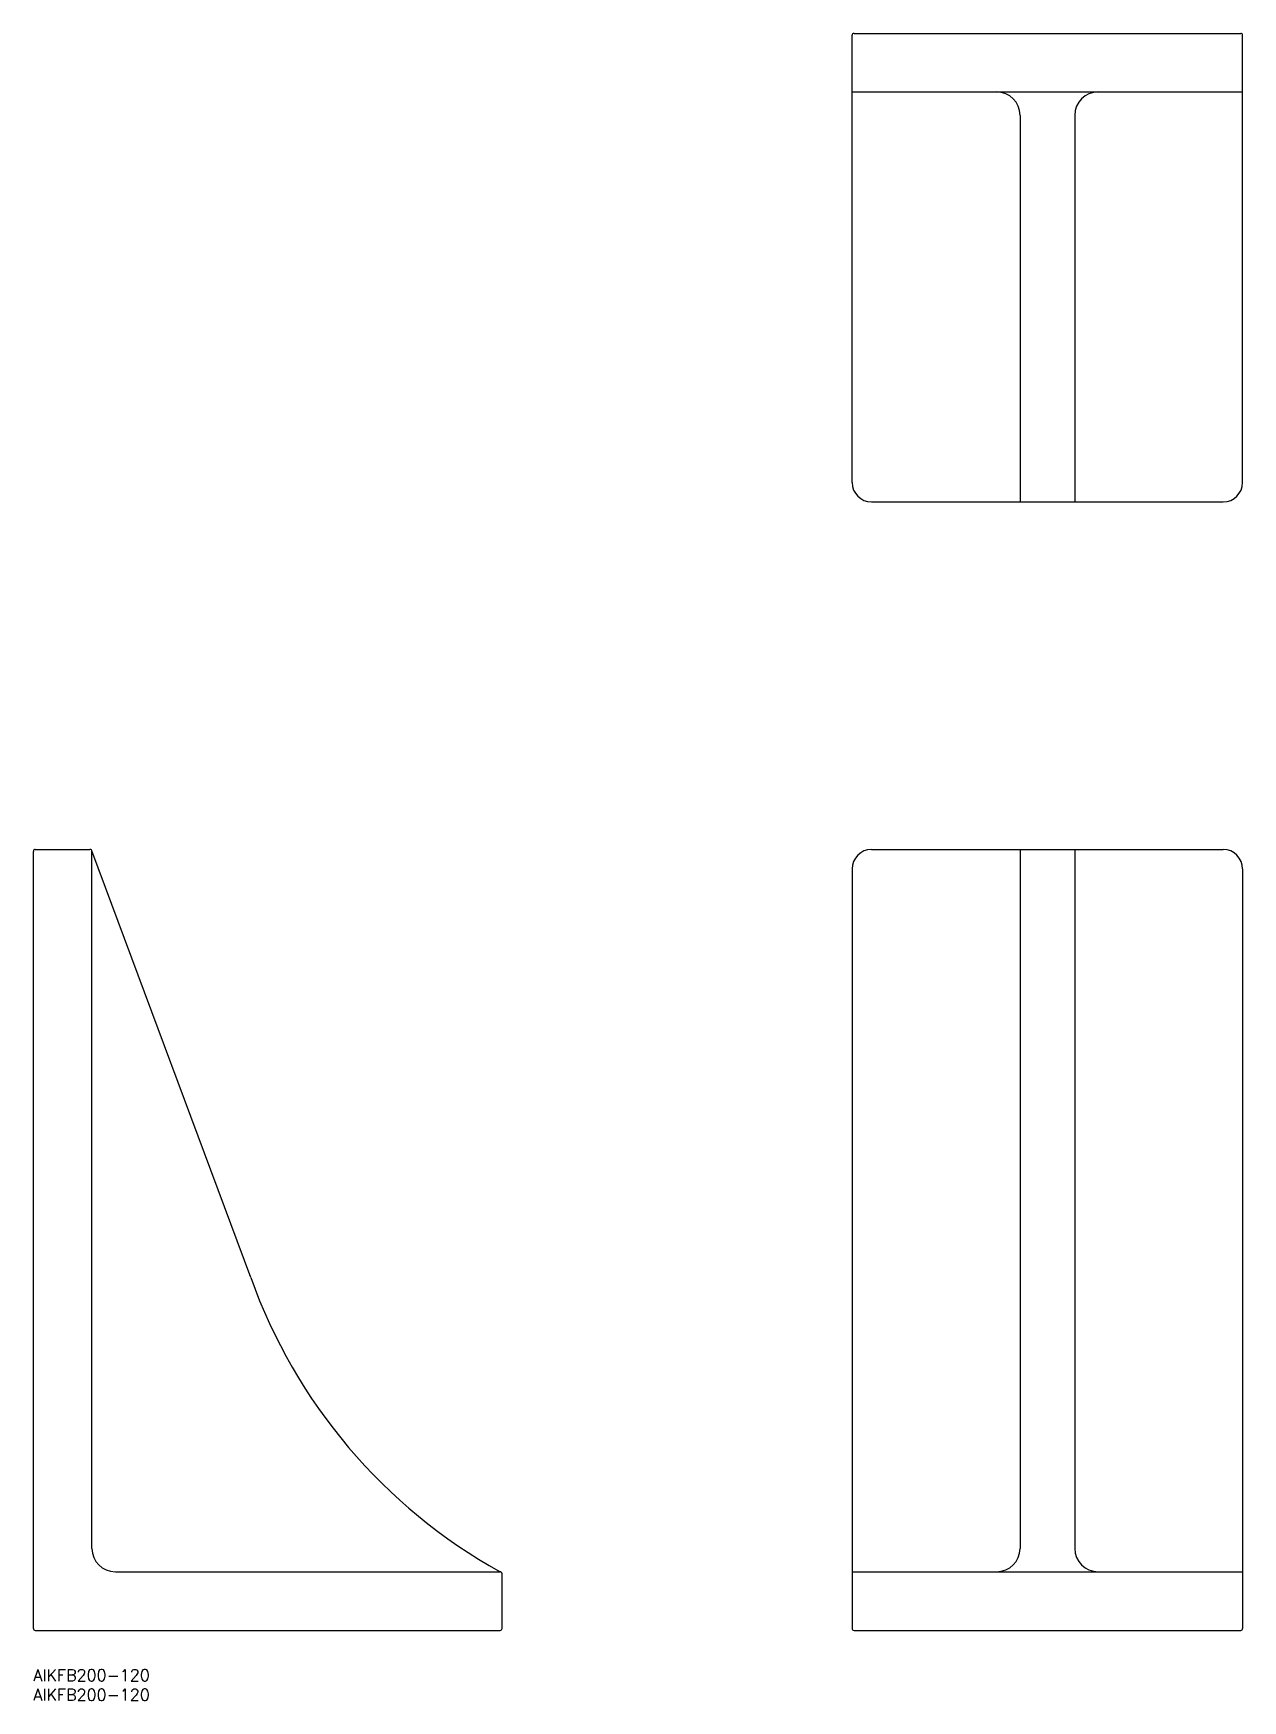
# Model space of a CAD drawing. Extents: x 0 to 310, y -8 to 419.
import ezdxf

# ---------------------------------------------------------------- set-up
doc = ezdxf.new("R2010")
doc.units = 0
doc.header["$LTSCALE"] = 0.5
doc.layers.get('0').update_dxf_attribs({"linetype": 'CONTINUOUS'})
doc.layers.add('MSM_CONTINUOUS', color=7, linetype='CONTINUOUS')
doc.layers.add('MSM_PART_NUMBER', color=7, linetype='CONTINUOUS')
doc.styles.get("Standard").update_dxf_attribs({"font": 'txt.shx', "height": 5, "bigfont": 'bigfont.shx'})

# ---------------------------------------------------------------- blocks, each defined once
blk = doc.blocks.new('*U16')
at = {"layer": 'MSM_PART_NUMBER'}
blk.add_text('AIKFB200-120', height=3, dxfattribs=at).set_placement((0, -3))
blk = doc.blocks.new('*U17')
at = {"layer": 'MSM_PART_NUMBER'}
blk.add_text('AIKFB200-120', height=3, dxfattribs=at).set_placement((0, -8))

msp = doc.modelspace()

# ---------------------------------------------------------------- linework, layer by layer
at = {"color": 7, "linetype": 'CONTINUOUS'}
msp.add_arc((187.54, 147.35), 140, 199.6023, 240.9225, dxfattribs=at)
at = {"layer": 'MSM_CONTINUOUS'}
for p, q in [((209.62, 303.99), (209.62, 418.49)), ((210.12, 418.99), (309.12, 418.99)), ((309.62, 303.99), (309.62, 418.49)), ((209.62, 403.99), (309.62, 403.99)), ((252.62, 397.99), (252.62, 298.99)), ((266.62, 397.99), (266.62, 298.99)), ((214.62, 298.99), (304.62, 298.99)), ((0, 10.5), (0, 209.5)), ((0.5, 210), (14.5, 210)), ((55.65, 100.39), (14.97, 209.67)), ((15, 31), (15, 209.5)), ((214.62, 210), (304.62, 210)), ((252.62, 210), (252.62, 31)), ((266.62, 210), (266.62, 31)), ((209.62, 205), (209.62, 10.5)), ((309.62, 205), (309.62, 10.5)), ((21, 25), (119.5, 25)), ((120, 10.5), (120, 24.5)), ((209.62, 25), (309.62, 25)), ((0.5, 10), (119.5, 10)), ((210.12, 10), (309.12, 10))]:
    msp.add_line(p, q, dxfattribs=at)
for centre, radius, start, end in [((210.12, 418.49), 0.5, 90, 180), ((309.12, 418.49), 0.5, 0, 90), ((246.62, 397.99), 6, 0, 90), ((272.62, 397.99), 6, 90, 180), ((214.62, 303.99), 5, 180, 270), ((304.62, 303.99), 5, 270, 0), ((0.5, 209.5), 0.5, 90, 180), ((14.5, 209.5), 0.5, 0, 90), ((214.62, 205), 5, 90, 180), ((304.62, 205), 5, 0, 90), ((21, 31), 6, 180, 270), ((246.62, 31), 6, 270, 0), ((272.62, 31), 6, 180, 270), ((119.5, 24.5), 0.5, 0, 90), ((0.5, 10.5), 0.5, 180, 270), ((119.5, 10.5), 0.5, 270, 0), ((210.12, 10.5), 0.5, 180, 270), ((309.12, 10.5), 0.5, 270, 0)]:
    msp.add_arc(centre, radius, start, end, dxfattribs=at)

# ---------------------------------------------------------------- block references
for name in ['*U16', '*U17']:
    msp.add_blockref(name, (0, 0), dxfattribs=at)

doc.saveas('drawing.dxf')
